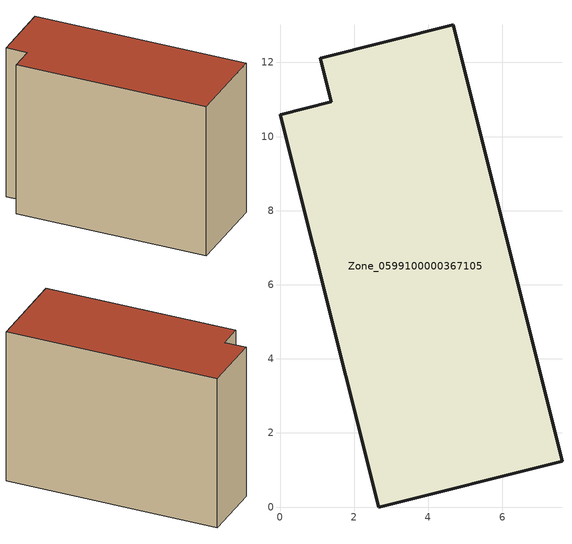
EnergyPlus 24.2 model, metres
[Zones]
Zone_0599100000367105
 floor ground (C_G): 1.09,12.12 4.67,13.01 7.61,1.24 2.66,0 0,10.58 1.38,10.93 z0
 wall outside (C_F): 2.66,0 7.61,1.24 4.67,13.01 1.09,12.12 1.38,10.93 0,10.58 2.66,0 z0:8.96
 roof outside (C_R): 4.67,13.01 1.09,12.12 1.38,10.93 0,10.58 2.66,0 7.61,1.24 z8.96
[BUILDING]
Pand.0599100000367105: North Axis=0; Terrain=City; Loads Convergence Tolerance Value=0.04; Temperature Convergence Tolerance Value=0.4; Solar Distribution=FullExterior; Maximum Number of Warmup Days=25; Minimum Number of Warmup Days=1
[Site:Location]
Rotterdam.The.Hague.AP_ZH_NLD Design_Conditions: Latitude=51.96; Longitude=4.45; Time Zone=1; Elevation=-4.5
[SITE:GROUNDTEMPERATURE:BUILDINGSURFACE]
18, 18, 18, 18, 18, 18, 18, 18, 18, 18, 18, 18
[MATERIAL] Thermal Absorptance=0.9; Solar Absorptance=0.7; Visible Absorptance=0.7
Name | Roughness | Thickness | Conductivity | Density | Specific Heat
G.TI.1992-2005 | MediumSmooth | 0.15 | 0.06 | 540 | 1210
F.TI.1992-2005 | Rough | 0.3 | 0.12 | 1920 | 840
R.TI.1992-2005 | MediumRough | 0.2 | 0.08 | 1500 | 1000
[CONSTRUCTION]
C_G: G.TI.1992-2005
C_F: F.TI.1992-2005
C_R: R.TI.1992-2005
[ZONE]
Zone_0599100000367105: Type=1; Multiplier=1; Ceiling Height=Autocalculate; Volume=Autocalculate; Floor Area=autocalculate; Part of Total Floor Area=Yes
[ZONEINFILTRATION:DESIGNFLOWRATE]
Infil_Zone_0599100000367105: Zone or ZoneList or Space or SpaceList=Zone_0599100000367105; Schedule=AlwaysOn; Design Flow Rate Calculation Method=Flow/Area; Flow Rate per Floor Area=0.0015; Constant Term Coefficient=1; Temperature Term Coefficient=0; Velocity Term Coefficient=0; Velocity Squared Term Coefficient=0
[HVACTEMPLATE:ZONE:IDEALLOADSAIRSYSTEM]
Zone_0599100000367105: Maximum Heating Supply Air Temperature=50; Minimum Cooling Supply Air Temperature=13; Maximum Heating Supply Air Humidity Ratio=0.0156; Minimum Cooling Supply Air Humidity Ratio=0.0077; Heating Limit=NoLimit; Cooling Limit=NoLimit; Dehumidification Control Type=ConstantSensibleHeatRatio; Cooling Sensible Heat Ratio=0.7; Dehumidification Setpoint=60; Humidification Control Type=None; Humidification Setpoint=30; Outdoor Air Method=None; Outdoor Air Flow Rate per Person=0.00944; Outdoor Air Flow Rate per Zone Floor Area=0; Outdoor Air Flow Rate per Zone=0; Demand Controlled Ventilation Type=None; Outdoor Air Economizer Type=NoEconomizer; Heat Recovery Type=None; Sensible Heat Recovery Effectiveness=0.7; Latent Heat Recovery Effectiveness=0.65
[ZONECONTROL:THERMOSTAT]
ThermostatControl_Zone_0599100000367105: Zone or ZoneList=Zone_0599100000367105; Control Type Schedule=DualSetpointControlType; Control 1=Thermostat_Zone_0599100000367105; Temperature Difference Between Cutout And Setpoint=0
[THERMOSTATSETPOINT:DUALSETPOINT]
Thermostat_Zone_0599100000367105: Heating Setpoint Temperature Schedule=HeatingSetpoint_Zone_0599100000367105; Cooling Setpoint Temperature Schedule=CoolingSetpoint_Zone_0599100000367105
[SCHEDULE:COMPACT]
HeatingSetpoint_Zone_0599100000367105: Through: 12/31, For: AllDays, Until: 24:00, 21
CoolingSetpoint_Zone_0599100000367105: Through: 12/31, For: AllDays, Until: 24:00, 24
DualSetpointControlType: Through: 12/31, For: AllDays, Until: 24:00, 4
AlwaysOn: Through: 12/31, For: AllDays, Until: 24:00, 1
